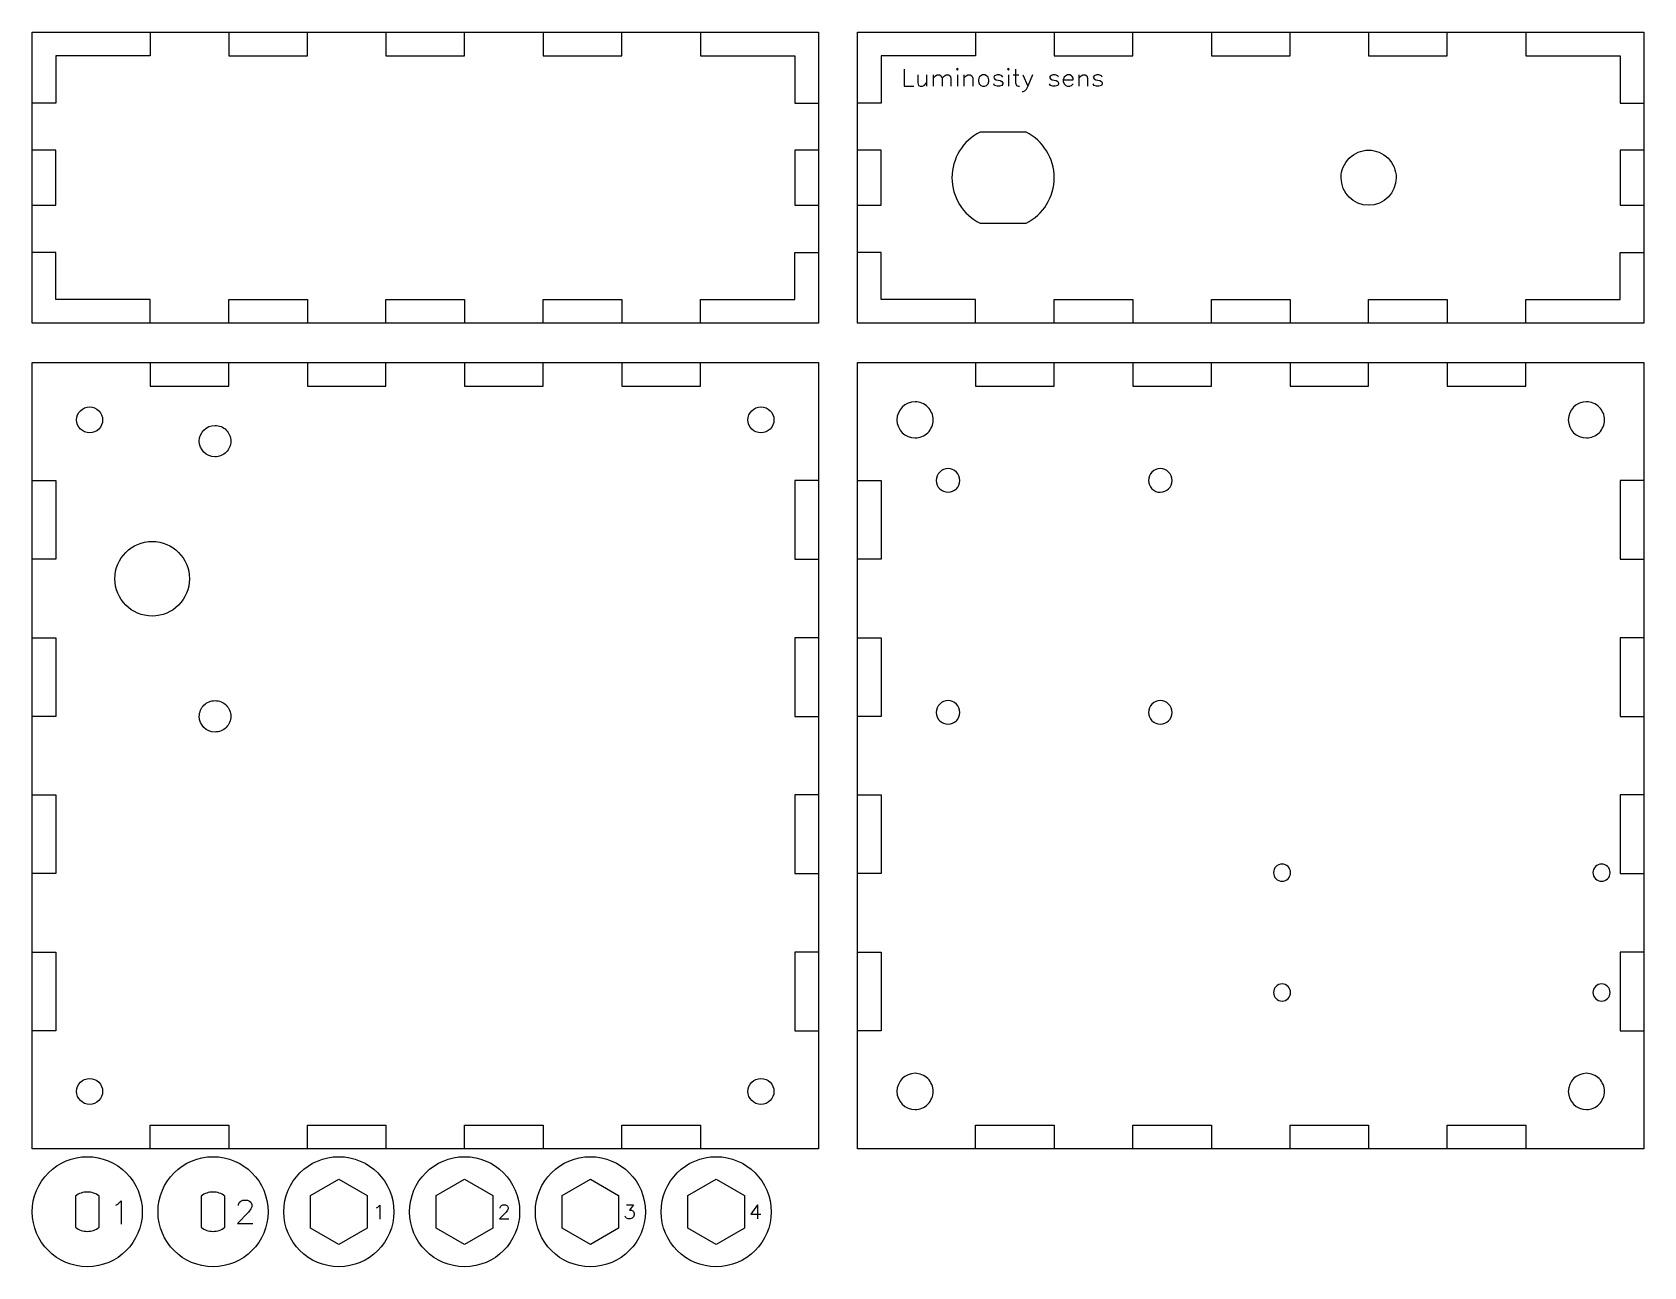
# Model space of a CAD drawing. Extents: x 0 to 15.7, y 0 to 7.3.
# Drawn here: x 0 to 8.07, y 0 to 6.18 of the extents above; entities that cross this region are included whole.
import ezdxf

# ---------------------------------------------------------------- set-up
doc = ezdxf.new("R2010")
doc.units = 0
for name, color, linetype in [('Cut', 7, 'CONTINUOUS'), ('Etch', 7, 'CONTINUOUS'), ('Frame', 7, 'CONTINUOUS'), ('Inner_Frame', 7, 'CONTINUOUS')]:
    doc.layers.add(name, color=color, linetype=linetype)

msp = doc.modelspace()

# ---------------------------------------------------------------- linework, layer by layer
at = {"layer": 'Cut', "color": 3}
for p, q in [((4.977081, 5.681109), (4.746764, 5.681109)), ((4.746764, 5.681109), (4.746764, 5.681109)), ((6.830708, 5.452755), (6.830708, 5.452755)), ((4.747328, 5.224403), (4.977645, 5.224403)), ((0.352361, 4.240157), (0.352361, 4.240157)), ((3.714565, 4.240157), (3.714565, 4.240157)), ((4.511801, 4.240157), (4.511801, 4.240157)), ((7.874005, 4.240157), (7.874005, 4.240157)), ((0.915568, 4.055118), (0.915568, 4.055118)), ((4.645665, 3.937008), (4.645665, 3.937008)), ((5.708657, 3.937008), (5.708657, 3.937008)), ((0.600608, 3.258088), (0.600608, 3.258088)), ((4.645665, 2.77559), (4.645665, 2.77559)), ((5.708657, 2.77559), (5.708657, 2.77559)), ((0.915568, 2.677165), (0.915568, 2.677165)), ((6.302393, 1.973228), (6.302393, 1.973228)), ((7.902393, 1.973228), (7.902393, 1.973228)), ((6.302393, 1.373228), (6.302393, 1.373228)), ((7.902393, 1.373228), (7.902393, 1.373228)), ((0.352361, 0.877953), (0.352361, 0.877953)), ((3.714565, 0.877953), (3.714565, 0.877953)), ((4.511801, 0.877952), (4.511801, 0.877952)), ((7.874005, 0.877952), (7.874005, 0.877952)), ((1.393851, 0.357333), (1.535433, 0.439075)), ((1.535433, 0.439075), (1.677015, 0.357333)), ((2.023772, 0.357333), (2.165354, 0.439075)), ((2.165354, 0.439075), (2.306937, 0.357333)), ((2.653693, 0.357333), (2.795276, 0.439075)), ((2.795276, 0.439075), (2.936858, 0.357333)), ((3.283615, 0.357333), (3.425197, 0.439075)), ((3.425197, 0.439075), (3.566779, 0.357333)), ((0.216541, 0.354204), (0.216541, 0.196977)), ((0.846462, 0.354204), (0.846462, 0.196977)), ((1.393851, 0.193848), (1.393851, 0.357333)), ((1.677015, 0.357333), (1.677015, 0.193848)), ((2.023772, 0.193848), (2.023772, 0.357333)), ((2.306937, 0.357333), (2.306937, 0.193848)), ((2.653693, 0.193848), (2.653693, 0.357333)), ((2.936858, 0.357333), (2.936858, 0.193848)), ((3.283615, 0.193848), (3.283615, 0.357333)), ((3.566779, 0.357333), (3.566779, 0.193848)), ((0.216541, 0.196977), (0.216541, 0.196977)), ((0.846462, 0.196977), (0.846462, 0.196977)), ((1.535433, 0.112105), (1.393851, 0.193848)), ((1.677015, 0.193848), (1.535433, 0.112105)), ((2.165354, 0.112105), (2.023772, 0.193848)), ((2.306937, 0.193848), (2.165354, 0.112105)), ((2.795276, 0.112105), (2.653693, 0.193848)), ((2.936858, 0.193848), (2.795276, 0.112105)), ((3.425197, 0.112105), (3.283615, 0.193848)), ((3.566779, 0.193848), (3.425197, 0.112105))]:
    msp.add_line(p, q, dxfattribs=at)
for points in [[(4.746764, 5.681109), (4.66062, 5.63757), (4.606302, 5.549266), (4.606291, 5.452745)], [(5.118118, 5.452745), (5.118, 5.549391), (5.063444, 5.637727), (4.977081, 5.681109)], [(6.595477, 5.550191), (6.621319, 5.576033), (6.656367, 5.590551), (6.692913, 5.590551)], [(6.692913, 5.590551), (6.729459, 5.590551), (6.764508, 5.576033), (6.790349, 5.550191)], [(6.555118, 5.452755), (6.555118, 5.489301), (6.569635, 5.52435), (6.595477, 5.550191)], [(6.790349, 5.550191), (6.816191, 5.52435), (6.830709, 5.489301), (6.830708, 5.452755)], [(4.606291, 5.452745), (4.606417, 5.356106), (4.660972, 5.267781), (4.747328, 5.224403)], [(4.977645, 5.224403), (5.063782, 5.267938), (5.118099, 5.356231), (5.118118, 5.452745)], [(6.692913, 5.314961), (6.616811, 5.314961), (6.555118, 5.376653), (6.555118, 5.452755)], [(6.830708, 5.452755), (6.830708, 5.376653), (6.769015, 5.314961), (6.692913, 5.314961)], [(0.222442, 4.240157), (0.222442, 4.276033), (0.251525, 4.305117), (0.287402, 4.305117)], [(0.287402, 4.305117), (0.30463, 4.305117), (0.321153, 4.298273), (0.333335, 4.286091)], [(0.333335, 4.286091), (0.345517, 4.273908), (0.352361, 4.257386), (0.352361, 4.240157)], [(3.584647, 4.240157), (3.584647, 4.257386), (3.591491, 4.273908), (3.603673, 4.286091)], [(3.603673, 4.286091), (3.615855, 4.298273), (3.632378, 4.305117), (3.649606, 4.305117)], [(3.649606, 4.305117), (3.685482, 4.305117), (3.714565, 4.276033), (3.714565, 4.240157)], [(4.421255, 4.330703), (4.371248, 4.330703), (4.330709, 4.290164), (4.330709, 4.240157)], [(4.48528, 4.304183), (4.4683, 4.321163), (4.445269, 4.330703), (4.421255, 4.330703)], [(4.511801, 4.240157), (4.511801, 4.264171), (4.502261, 4.287202), (4.48528, 4.304183)], [(7.783459, 4.330703), (7.733452, 4.330703), (7.692913, 4.290164), (7.692913, 4.240157)], [(7.847485, 4.304183), (7.830504, 4.321163), (7.807473, 4.330703), (7.783459, 4.330703)], [(7.874005, 4.240157), (7.874005, 4.264171), (7.864466, 4.287202), (7.847485, 4.304183)], [(0.287402, 4.175198), (0.251525, 4.175198), (0.222442, 4.204281), (0.222442, 4.240157)], [(0.352361, 4.240157), (0.352361, 4.222929), (0.345517, 4.206406), (0.333335, 4.194224)], [(0.836828, 4.133858), (0.836828, 4.177345), (0.872081, 4.212598), (0.915568, 4.212598)], [(0.915568, 4.212598), (0.936451, 4.212598), (0.956479, 4.204302), (0.971246, 4.189536)], [(3.603673, 4.194224), (3.591491, 4.206406), (3.584647, 4.222929), (3.584647, 4.240157)], [(3.714565, 4.240157), (3.714565, 4.204281), (3.685482, 4.175198), (3.649606, 4.175198)], [(4.330709, 4.240157), (4.330709, 4.19015), (4.371248, 4.149611), (4.421255, 4.149611)], [(4.48528, 4.176131), (4.502261, 4.193112), (4.511801, 4.216143), (4.511801, 4.240157)], [(7.692913, 4.240157), (7.692913, 4.19015), (7.733452, 4.149611), (7.783459, 4.149611)], [(7.847485, 4.176131), (7.864466, 4.193112), (7.874005, 4.216143), (7.874005, 4.240157)], [(0.333335, 4.194224), (0.321153, 4.182042), (0.30463, 4.175198), (0.287402, 4.175198)], [(0.915568, 4.055118), (0.872081, 4.055118), (0.836828, 4.090371), (0.836828, 4.133858)], [(0.971246, 4.189536), (0.986013, 4.174769), (0.994308, 4.154741), (0.994308, 4.133858)], [(0.994308, 4.133858), (0.994308, 4.112975), (0.986013, 4.092947), (0.971246, 4.07818)], [(3.649606, 4.175198), (3.632378, 4.175198), (3.615855, 4.182042), (3.603673, 4.194224)], [(4.421255, 4.149611), (4.445269, 4.149611), (4.4683, 4.159151), (4.48528, 4.176131)], [(7.783459, 4.149611), (7.807473, 4.149611), (7.830504, 4.159151), (7.847485, 4.176131)], [(0.971246, 4.07818), (0.956479, 4.063414), (0.936451, 4.055118), (0.915568, 4.055118)], [(4.58661, 3.996063), (4.553994, 3.996063), (4.527554, 3.969623), (4.527554, 3.937008)], [(4.645665, 3.937008), (4.645665, 3.969623), (4.619225, 3.996063), (4.58661, 3.996063)], [(5.607843, 3.978766), (5.596768, 3.967691), (5.590546, 3.95267), (5.590546, 3.937008)], [(5.649602, 3.996063), (5.633939, 3.996063), (5.618918, 3.989841), (5.607843, 3.978766)], [(5.708657, 3.937008), (5.708657, 3.969623), (5.682217, 3.996063), (5.649602, 3.996063)], [(4.527554, 3.937008), (4.527554, 3.904392), (4.553994, 3.877952), (4.58661, 3.877952)], [(4.58661, 3.877952), (4.619225, 3.877952), (4.645665, 3.904392), (4.645665, 3.937008)], [(5.590546, 3.937008), (5.590546, 3.921345), (5.596768, 3.906324), (5.607843, 3.895249)], [(5.607843, 3.895249), (5.618918, 3.884174), (5.633939, 3.877952), (5.649602, 3.877952)], [(5.649602, 3.877952), (5.682217, 3.877952), (5.708657, 3.904392), (5.708657, 3.937008)], [(0.413814, 3.444882), (0.413814, 3.548045), (0.497444, 3.631676), (0.600608, 3.631676)], [(0.600608, 3.631676), (0.703771, 3.631676), (0.787402, 3.548045), (0.787402, 3.444882)], [(0.600608, 3.258088), (0.497444, 3.258088), (0.413814, 3.341718), (0.413814, 3.444882)], [(0.787402, 3.444882), (0.787402, 3.341718), (0.703771, 3.258088), (0.600608, 3.258088)], [(0.859891, 2.811583), (0.874657, 2.82635), (0.894685, 2.834645), (0.915568, 2.834645)], [(0.915568, 2.834645), (0.936451, 2.834645), (0.956479, 2.82635), (0.971246, 2.811583)], [(4.58661, 2.834645), (4.553994, 2.834645), (4.527554, 2.808205), (4.527554, 2.77559)], [(4.645665, 2.77559), (4.645665, 2.808205), (4.619225, 2.834645), (4.58661, 2.834645)], [(5.649602, 2.834645), (5.633939, 2.834645), (5.618918, 2.828423), (5.607843, 2.817348)], [(5.708657, 2.77559), (5.708657, 2.808205), (5.682217, 2.834645), (5.649602, 2.834645)], [(0.836828, 2.755905), (0.836828, 2.776788), (0.845124, 2.796816), (0.859891, 2.811583)], [(0.915568, 2.677165), (0.872081, 2.677165), (0.836828, 2.712418), (0.836828, 2.755905)], [(0.971246, 2.811583), (0.986013, 2.796816), (0.994308, 2.776788), (0.994308, 2.755905)], [(0.994308, 2.755905), (0.994308, 2.735022), (0.986013, 2.714994), (0.971246, 2.700227)], [(4.527554, 2.77559), (4.527554, 2.742975), (4.553994, 2.716535), (4.58661, 2.716535)], [(4.58661, 2.716535), (4.619225, 2.716535), (4.645665, 2.742975), (4.645665, 2.77559)], [(5.607843, 2.817348), (5.596768, 2.806274), (5.590546, 2.791253), (5.590546, 2.77559)], [(5.590546, 2.77559), (5.590546, 2.759928), (5.596768, 2.744907), (5.607843, 2.733832)], [(5.649602, 2.716535), (5.682217, 2.716535), (5.708657, 2.742975), (5.708657, 2.77559)], [(0.971246, 2.700227), (0.956479, 2.685461), (0.936451, 2.677165), (0.915568, 2.677165)], [(5.607843, 2.733832), (5.618918, 2.722757), (5.633939, 2.716535), (5.649602, 2.716535)], [(6.229074, 2.003598), (6.22102, 1.995543), (6.216495, 1.984619), (6.216495, 1.973228)], [(6.216495, 1.973228), (6.216495, 1.961837), (6.22102, 1.950913), (6.229074, 1.942858)], [(6.259444, 2.016177), (6.248053, 2.016177), (6.237129, 2.011652), (6.229074, 2.003598)], [(6.229074, 1.942858), (6.237129, 1.934804), (6.248053, 1.930279), (6.259444, 1.930279)], [(6.289814, 2.003598), (6.281759, 2.011652), (6.270835, 2.016177), (6.259444, 2.016177)], [(6.259444, 1.930279), (6.270835, 1.930279), (6.281759, 1.934804), (6.289814, 1.942858)], [(6.302393, 1.973228), (6.302393, 1.984619), (6.297868, 1.995543), (6.289814, 2.003598)], [(6.289814, 1.942858), (6.297868, 1.950913), (6.302393, 1.961837), (6.302393, 1.973228)], [(7.829074, 2.003598), (7.82102, 1.995543), (7.816495, 1.984619), (7.816495, 1.973228)], [(7.816495, 1.973228), (7.816495, 1.961837), (7.82102, 1.950913), (7.829074, 1.942858)], [(7.859444, 2.016177), (7.848053, 2.016177), (7.837129, 2.011652), (7.829074, 2.003598)], [(7.829074, 1.942858), (7.837129, 1.934804), (7.848053, 1.930279), (7.859444, 1.930279)], [(7.889814, 2.003598), (7.881759, 2.011652), (7.870835, 2.016177), (7.859444, 2.016177)], [(7.859444, 1.930279), (7.870835, 1.930279), (7.881759, 1.934804), (7.889814, 1.942858)], [(7.902393, 1.973228), (7.902393, 1.984619), (7.897868, 1.995543), (7.889814, 2.003598)], [(7.889814, 1.942858), (7.897868, 1.950913), (7.902393, 1.961837), (7.902393, 1.973228)], [(6.229074, 1.403598), (6.22102, 1.395543), (6.216495, 1.384619), (6.216495, 1.373228)], [(6.216495, 1.373228), (6.216495, 1.361837), (6.22102, 1.350913), (6.229074, 1.342858)], [(6.259444, 1.416177), (6.248053, 1.416177), (6.237129, 1.411652), (6.229074, 1.403598)], [(6.289814, 1.403598), (6.281759, 1.411652), (6.270835, 1.416177), (6.259444, 1.416177)], [(6.302393, 1.373228), (6.302393, 1.384619), (6.297868, 1.395543), (6.289814, 1.403598)], [(6.289814, 1.342858), (6.297868, 1.350913), (6.302393, 1.361837), (6.302393, 1.373228)], [(7.829074, 1.403598), (7.82102, 1.395543), (7.816495, 1.384619), (7.816495, 1.373228)], [(7.816495, 1.373228), (7.816495, 1.361837), (7.82102, 1.350913), (7.829074, 1.342858)], [(7.859444, 1.416177), (7.848053, 1.416177), (7.837129, 1.411652), (7.829074, 1.403598)], [(7.889814, 1.403598), (7.881759, 1.411652), (7.870835, 1.416177), (7.859444, 1.416177)], [(7.902393, 1.373228), (7.902393, 1.384619), (7.897868, 1.395543), (7.889814, 1.403598)], [(7.889814, 1.342858), (7.897868, 1.350913), (7.902393, 1.361837), (7.902393, 1.373228)], [(6.229074, 1.342858), (6.237129, 1.334804), (6.248053, 1.330279), (6.259444, 1.330279)], [(6.259444, 1.330279), (6.270835, 1.330279), (6.281759, 1.334804), (6.289814, 1.342858)], [(7.829074, 1.342858), (7.837129, 1.334804), (7.848053, 1.330279), (7.859444, 1.330279)], [(7.859444, 1.330279), (7.870835, 1.330279), (7.881759, 1.334804), (7.889814, 1.342858)], [(0.222442, 0.877953), (0.222442, 0.895181), (0.229286, 0.911704), (0.241468, 0.923886)], [(0.241468, 0.923886), (0.253651, 0.936068), (0.270173, 0.942912), (0.287402, 0.942912)], [(0.287402, 0.942912), (0.30463, 0.942912), (0.321153, 0.936068), (0.333335, 0.923886)], [(0.333335, 0.923886), (0.345517, 0.911704), (0.352361, 0.895181), (0.352361, 0.877953)], [(3.584647, 0.877953), (3.584647, 0.895181), (3.591491, 0.911704), (3.603673, 0.923886)], [(3.603673, 0.923886), (3.615855, 0.936068), (3.632378, 0.942912), (3.649606, 0.942912)], [(3.649606, 0.942912), (3.685482, 0.942912), (3.714565, 0.913829), (3.714565, 0.877953)], [(4.421255, 0.968498), (4.371247, 0.968498), (4.330709, 0.927959), (4.330709, 0.877952)], [(4.48528, 0.941978), (4.4683, 0.958959), (4.445269, 0.968498), (4.421255, 0.968498)], [(4.511801, 0.877952), (4.511801, 0.901967), (4.502261, 0.924997), (4.48528, 0.941978)], [(7.783459, 0.968498), (7.733452, 0.968498), (7.692913, 0.927959), (7.692913, 0.877952)], [(7.847485, 0.941978), (7.830504, 0.958959), (7.807473, 0.968498), (7.783459, 0.968498)], [(7.874005, 0.877952), (7.874005, 0.901967), (7.864466, 0.924997), (7.847485, 0.941978)], [(0.241468, 0.832019), (0.229286, 0.844202), (0.222442, 0.860724), (0.222442, 0.877953)], [(0.287402, 0.812993), (0.270173, 0.812993), (0.253651, 0.819837), (0.241468, 0.832019)], [(0.333335, 0.832019), (0.321153, 0.819837), (0.30463, 0.812993), (0.287402, 0.812993)], [(0.352361, 0.877953), (0.352361, 0.860724), (0.345517, 0.844202), (0.333335, 0.832019)], [(3.603673, 0.832019), (3.591491, 0.844202), (3.584647, 0.860724), (3.584647, 0.877953)], [(3.649606, 0.812993), (3.632378, 0.812993), (3.615855, 0.819837), (3.603673, 0.832019)], [(3.714565, 0.877953), (3.714565, 0.842077), (3.685482, 0.812993), (3.649606, 0.812993)], [(4.330709, 0.877952), (4.330709, 0.827945), (4.371247, 0.787406), (4.421255, 0.787406)], [(4.421255, 0.787406), (4.445269, 0.787406), (4.4683, 0.796946), (4.48528, 0.813926)], [(4.48528, 0.813926), (4.502261, 0.830907), (4.511801, 0.853938), (4.511801, 0.877952)], [(7.692913, 0.877952), (7.692913, 0.827945), (7.733452, 0.787406), (7.783459, 0.787406)], [(7.783459, 0.787406), (7.807473, 0.787406), (7.830504, 0.796946), (7.847485, 0.813926)], [(7.847485, 0.813926), (7.864466, 0.830907), (7.874005, 0.853938), (7.874005, 0.877952)], [(0.27559, 0.374017), (0.254281, 0.373979), (0.23356, 0.367026), (0.216541, 0.354204)], [(0.33464, 0.354182), (0.317623, 0.367012), (0.296902, 0.373973), (0.27559, 0.374017)], [(0.33464, 0.196977), (0.33464, 0.196977), (0.33464, 0.354182), (0.33464, 0.354182)], [(0.905512, 0.374017), (0.884203, 0.373979), (0.863482, 0.367026), (0.846462, 0.354204)], [(0.964561, 0.354182), (0.947544, 0.367012), (0.926823, 0.373973), (0.905512, 0.374017)], [(0.964561, 0.196977), (0.964561, 0.196977), (0.964561, 0.354182), (0.964561, 0.354182)], [(0.216541, 0.196977), (0.23356, 0.184155), (0.254281, 0.177202), (0.27559, 0.177164)], [(0.27559, 0.177164), (0.296899, 0.177202), (0.31762, 0.184155), (0.33464, 0.196977)], [(0.846462, 0.196977), (0.863482, 0.184155), (0.884203, 0.177202), (0.905512, 0.177164)], [(0.905512, 0.177164), (0.926821, 0.177202), (0.947542, 0.184155), (0.964561, 0.196977)]]:
    msp.add_open_spline(points, degree=3, dxfattribs=at)
at = {"layer": 'Etch', "color": 1}
for p, q in [((4.366079, 5.9959), (4.366079, 5.91085)), ((4.633379, 5.99995), (4.629329, 5.9959)), ((4.629329, 5.9959), (4.633379, 5.99185)), ((4.637429, 5.9959), (4.633379, 5.99995)), ((4.633379, 5.99185), (4.637429, 5.9959)), ((4.888529, 5.99995), (4.884479, 5.9959)), ((4.884479, 5.9959), (4.888529, 5.99185)), ((4.892579, 5.9959), (4.888529, 5.99995)), ((4.888529, 5.99185), (4.892579, 5.9959)), ((4.924979, 5.9959), (4.924979, 5.92705)), ((4.366079, 5.91085), (4.414679, 5.91085)), ((4.434929, 5.96755), (4.434929, 5.92705)), ((4.434929, 5.92705), (4.438979, 5.9149)), ((4.438979, 5.9149), (4.447079, 5.91085)), ((4.447079, 5.91085), (4.459229, 5.91085)), ((4.459229, 5.91085), (4.467329, 5.9149)), ((4.467329, 5.9149), (4.479479, 5.92705)), ((4.479479, 5.96755), (4.479479, 5.91085)), ((4.511879, 5.96755), (4.511879, 5.91085)), ((4.511879, 5.95135), (4.524029, 5.9635)), ((4.524029, 5.9635), (4.532129, 5.96755)), ((4.532129, 5.96755), (4.544279, 5.96755)), ((4.544279, 5.96755), (4.552379, 5.9635)), ((4.552379, 5.9635), (4.556429, 5.95135)), ((4.556429, 5.95135), (4.568579, 5.9635)), ((4.556429, 5.95135), (4.556429, 5.91085)), ((4.568579, 5.9635), (4.576679, 5.96755)), ((4.576679, 5.96755), (4.588829, 5.96755)), ((4.588829, 5.96755), (4.596929, 5.9635)), ((4.596929, 5.9635), (4.600979, 5.95135)), ((4.600979, 5.95135), (4.600979, 5.91085)), ((4.633379, 5.96755), (4.633379, 5.91085)), ((4.665779, 5.96755), (4.665779, 5.91085)), ((4.665779, 5.95135), (4.677929, 5.9635)), ((4.677929, 5.9635), (4.686029, 5.96755)), ((4.686029, 5.96755), (4.698179, 5.96755)), ((4.698179, 5.96755), (4.706279, 5.9635)), ((4.706279, 5.9635), (4.710329, 5.95135)), ((4.710329, 5.95135), (4.710329, 5.91085)), ((4.742729, 5.9554), (4.738679, 5.94325)), ((4.738679, 5.94325), (4.738679, 5.93515)), ((4.738679, 5.93515), (4.742729, 5.923)), ((4.750829, 5.9635), (4.742729, 5.9554)), ((4.742729, 5.923), (4.750829, 5.9149)), ((4.758929, 5.96755), (4.750829, 5.9635)), ((4.750829, 5.9149), (4.758929, 5.91085)), ((4.771079, 5.96755), (4.758929, 5.96755)), ((4.758929, 5.91085), (4.771079, 5.91085)), ((4.779179, 5.9635), (4.771079, 5.96755)), ((4.771079, 5.91085), (4.779179, 5.9149)), ((4.787279, 5.9554), (4.779179, 5.9635)), ((4.779179, 5.9149), (4.787279, 5.923)), ((4.791329, 5.94325), (4.787279, 5.9554)), ((4.787279, 5.923), (4.791329, 5.93515)), ((4.791329, 5.93515), (4.791329, 5.94325)), ((4.819679, 5.9635), (4.815629, 5.9554)), ((4.815629, 5.9554), (4.819679, 5.9473)), ((4.819679, 5.9149), (4.815629, 5.923)), ((4.831829, 5.96755), (4.819679, 5.9635)), ((4.819679, 5.9473), (4.827779, 5.94325)), ((4.831829, 5.91085), (4.819679, 5.9149)), ((4.827779, 5.94325), (4.848029, 5.9392)), ((4.843979, 5.96755), (4.831829, 5.96755)), ((4.843979, 5.91085), (4.831829, 5.91085)), ((4.856129, 5.9635), (4.843979, 5.96755)), ((4.856129, 5.9149), (4.843979, 5.91085)), ((4.848029, 5.9392), (4.856129, 5.93515)), ((4.860179, 5.9554), (4.856129, 5.9635)), ((4.856129, 5.93515), (4.860179, 5.92705)), ((4.860179, 5.923), (4.856129, 5.9149)), ((4.860179, 5.92705), (4.860179, 5.923)), ((4.888529, 5.96755), (4.888529, 5.91085)), ((4.912829, 5.96755), (4.941179, 5.96755)), ((4.924979, 5.92705), (4.929029, 5.9149)), ((4.929029, 5.9149), (4.937129, 5.91085)), ((4.937129, 5.91085), (4.945229, 5.91085)), ((4.961429, 5.96755), (4.985729, 5.91085)), ((4.977629, 5.89465), (4.969529, 5.88655)), ((4.985729, 5.91085), (4.977629, 5.89465)), ((5.010029, 5.96755), (4.985729, 5.91085)), ((5.099129, 5.9635), (5.095079, 5.9554)), ((5.095079, 5.9554), (5.099129, 5.9473)), ((5.099129, 5.9149), (5.095079, 5.923)), ((5.111279, 5.96755), (5.099129, 5.9635)), ((5.099129, 5.9473), (5.107229, 5.94325)), ((5.111279, 5.91085), (5.099129, 5.9149)), ((5.107229, 5.94325), (5.127479, 5.9392)), ((5.123429, 5.96755), (5.111279, 5.96755)), ((5.123429, 5.91085), (5.111279, 5.91085)), ((5.135579, 5.9635), (5.123429, 5.96755)), ((5.135579, 5.9149), (5.123429, 5.91085)), ((5.127479, 5.9392), (5.135579, 5.93515)), ((5.139629, 5.9554), (5.135579, 5.9635)), ((5.135579, 5.93515), (5.139629, 5.92705)), ((5.139629, 5.923), (5.135579, 5.9149)), ((5.139629, 5.92705), (5.139629, 5.923)), ((5.167979, 5.9554), (5.163929, 5.94325)), ((5.163929, 5.94325), (5.212529, 5.94325)), ((5.163929, 5.94325), (5.163929, 5.93515)), ((5.163929, 5.93515), (5.167979, 5.923)), ((5.176079, 5.9635), (5.167979, 5.9554)), ((5.167979, 5.923), (5.176079, 5.9149)), ((5.184179, 5.96755), (5.176079, 5.9635)), ((5.176079, 5.9149), (5.184179, 5.91085)), ((5.196329, 5.96755), (5.184179, 5.96755)), ((5.184179, 5.91085), (5.196329, 5.91085)), ((5.204429, 5.9635), (5.196329, 5.96755)), ((5.196329, 5.91085), (5.204429, 5.9149)), ((5.208479, 5.95945), (5.204429, 5.9635)), ((5.204429, 5.9149), (5.212529, 5.923)), ((5.212529, 5.95135), (5.208479, 5.95945)), ((5.212529, 5.94325), (5.212529, 5.95135)), ((5.240879, 5.96755), (5.240879, 5.91085)), ((5.240879, 5.95135), (5.253029, 5.9635)), ((5.253029, 5.9635), (5.261129, 5.96755)), ((5.261129, 5.96755), (5.273279, 5.96755)), ((5.273279, 5.96755), (5.281379, 5.9635)), ((5.281379, 5.9635), (5.285429, 5.95135)), ((5.285429, 5.95135), (5.285429, 5.91085)), ((5.317829, 5.9635), (5.313779, 5.9554)), ((5.313779, 5.9554), (5.317829, 5.9473)), ((5.317829, 5.9149), (5.313779, 5.923)), ((5.329979, 5.96755), (5.317829, 5.9635)), ((5.317829, 5.9473), (5.325929, 5.94325)), ((5.329979, 5.91085), (5.317829, 5.9149)), ((5.325929, 5.94325), (5.346179, 5.9392)), ((5.342129, 5.96755), (5.329979, 5.96755)), ((5.342129, 5.91085), (5.329979, 5.91085)), ((5.354279, 5.9635), (5.342129, 5.96755)), ((5.354279, 5.9149), (5.342129, 5.91085)), ((5.346179, 5.9392), (5.354279, 5.93515)), ((5.358329, 5.9554), (5.354279, 5.9635)), ((5.354279, 5.93515), (5.358329, 5.92705)), ((5.358329, 5.923), (5.354279, 5.9149)), ((5.358329, 5.92705), (5.358329, 5.923)), ((4.961429, 5.8825), (4.957379, 5.8825)), ((4.969529, 5.88655), (4.961429, 5.8825)), ((0.429525, 0.313904), (0.446192, 0.330571)), ((0.446192, 0.330571), (0.446192, 0.213904)), ((1.038567, 0.322813), (1.044123, 0.328368)), ((1.044123, 0.328368), (1.055234, 0.333924)), ((1.055234, 0.333924), (1.077456, 0.333924)), ((1.077456, 0.333924), (1.088567, 0.328368)), ((1.088567, 0.328368), (1.094123, 0.322813)), ((0.418414, 0.308349), (0.429525, 0.313904)), ((1.083012, 0.272813), (1.027456, 0.217257)), ((1.033012, 0.311701), (1.038567, 0.322813)), ((1.033012, 0.306146), (1.033012, 0.311701)), ((1.094123, 0.289479), (1.083012, 0.272813)), ((1.094123, 0.322813), (1.099679, 0.311701)), ((1.099679, 0.30059), (1.094123, 0.289479)), ((1.099679, 0.311701), (1.099679, 0.30059)), ((1.723489, 0.295245), (1.730156, 0.298578)), ((1.730156, 0.298578), (1.740156, 0.308578)), ((1.740156, 0.308578), (1.740156, 0.238578)), ((2.374217, 0.273924), (2.340883, 0.24059)), ((2.344217, 0.297257), (2.34755, 0.303924)), ((2.344217, 0.293924), (2.344217, 0.297257)), ((2.34755, 0.303924), (2.350883, 0.307257)), ((2.350883, 0.307257), (2.35755, 0.31059)), ((2.35755, 0.31059), (2.370883, 0.31059)), ((2.370883, 0.31059), (2.37755, 0.307257)), ((2.380883, 0.283924), (2.374217, 0.273924)), ((2.37755, 0.307257), (2.380883, 0.303924)), ((2.380883, 0.303924), (2.384217, 0.297257)), ((2.384217, 0.29059), (2.380883, 0.283924)), ((2.384217, 0.297257), (2.384217, 0.29059)), ((2.972038, 0.247257), (2.968705, 0.253924)), ((2.975371, 0.243924), (2.972038, 0.247257)), ((2.975371, 0.31059), (3.012038, 0.31059)), ((2.985371, 0.24059), (2.975371, 0.243924)), ((3.012038, 0.31059), (2.992038, 0.283924)), ((2.992038, 0.283924), (3.002038, 0.283924)), ((3.005371, 0.243924), (2.995371, 0.24059)), ((3.002038, 0.283924), (3.008705, 0.28059)), ((3.012038, 0.25059), (3.005371, 0.243924)), ((3.008705, 0.28059), (3.012038, 0.277257)), ((3.012038, 0.277257), (3.015371, 0.267257)), ((3.015371, 0.26059), (3.012038, 0.25059)), ((3.015371, 0.267257), (3.015371, 0.26059)), ((3.632, 0.310106), (3.598667, 0.263439)), ((3.598667, 0.263439), (3.648667, 0.263439)), ((3.632, 0.310106), (3.632, 0.240106)), ((1.027456, 0.217257), (1.105234, 0.217257)), ((2.340883, 0.24059), (2.38755, 0.24059)), ((2.995371, 0.24059), (2.985371, 0.24059))]:
    msp.add_line(p, q, dxfattribs=at)
at = {"layer": 'Frame', "color": 7}
for p, q in [((0, 6.181102), (3.937008, 6.181102)), ((0, 4.724409), (0, 6.181102)), ((3.937008, 6.181102), (3.937008, 4.724409)), ((4.133858, 6.181102), (8.070866, 6.181102)), ((4.133858, 4.724409), (4.133858, 6.181102)), ((8.070866, 6.181102), (8.070866, 4.724409)), ((3.937008, 4.724409), (0, 4.724409)), ((8.070866, 4.724409), (4.133858, 4.724409)), ((0, 4.527559), (3.937008, 4.527559)), ((0, 0.590551), (0, 4.527559)), ((3.937008, 4.527559), (3.937008, 0.590551)), ((4.133853, 4.527559), (8.070861, 4.527559)), ((4.133853, 0.590551), (4.133853, 4.527559)), ((8.070861, 4.527559), (8.070861, 0.590551)), ((3.937008, 0.590551), (0, 0.590551)), ((8.070861, 0.590551), (4.133853, 0.590551)), ((0.55118, 0.275591), (0.55118, 0.275591)), ((1.181101, 0.27559), (1.181101, 0.27559)), ((1.811022, 0.27559), (1.811022, 0.27559)), ((2.440944, 0.27559), (2.440944, 0.27559)), ((3.070865, 0.27559), (3.070865, 0.27559)), ((3.700786, 0.27559), (3.700786, 0.27559))]:
    msp.add_line(p, q, dxfattribs=at)
for points in [[(0.08072, 0.470462), (0.132403, 0.522145), (0.2025, 0.55118), (0.275591, 0.55118)], [(0.275591, 0.55118), (0.348681, 0.55118), (0.418779, 0.522145), (0.470462, 0.470462)], [(0.629923, 0.27559), (0.629923, 0.427794), (0.753308, 0.551179), (0.905512, 0.551179)], [(0.905512, 0.551179), (1.057715, 0.551179), (1.181101, 0.427794), (1.181101, 0.27559)], [(1.259844, 0.27559), (1.259844, 0.427794), (1.38323, 0.551179), (1.535433, 0.551179)], [(1.535433, 0.551179), (1.687637, 0.551179), (1.811022, 0.427794), (1.811022, 0.27559)], [(1.889765, 0.27559), (1.889765, 0.427794), (2.013151, 0.551179), (2.165354, 0.551179)], [(2.165354, 0.551179), (2.317558, 0.551179), (2.440943, 0.427794), (2.440944, 0.27559)], [(2.519687, 0.27559), (2.519687, 0.427794), (2.643072, 0.551179), (2.795276, 0.551179)], [(2.795276, 0.551179), (2.947479, 0.551179), (3.070865, 0.427794), (3.070865, 0.27559)], [(3.149608, 0.27559), (3.149608, 0.427794), (3.272993, 0.551179), (3.425197, 0.551179)], [(3.425197, 0.551179), (3.577401, 0.551179), (3.700786, 0.427794), (3.700786, 0.27559)], [(0.000001, 0.275591), (0.000001, 0.348681), (0.029037, 0.418779), (0.08072, 0.470462)], [(0.470462, 0.470462), (0.522145, 0.418779), (0.55118, 0.348681), (0.55118, 0.275591)], [(0.275591, 0.000001), (0.123387, 0.000001), (0.000001, 0.123387), (0.000001, 0.275591)], [(0.55118, 0.275591), (0.55118, 0.123387), (0.427794, 0.000001), (0.275591, 0.000001)], [(0.905512, 0.000001), (0.753308, 0.000001), (0.629923, 0.123386), (0.629923, 0.27559)], [(1.181101, 0.27559), (1.181101, 0.123386), (1.057715, 0.000001), (0.905512, 0.000001)], [(1.535433, 0.000001), (1.38323, 0.000001), (1.259844, 0.123387), (1.259844, 0.27559)], [(1.811022, 0.27559), (1.811022, 0.123387), (1.687637, 0.000001), (1.535433, 0.000001)], [(2.165354, 0.000001), (2.013151, 0.000001), (1.889765, 0.123386), (1.889765, 0.27559)], [(2.440944, 0.27559), (2.440943, 0.123387), (2.317558, 0.000001), (2.165354, 0.000001)], [(2.795276, 0.000001), (2.643072, 0.000001), (2.519687, 0.123387), (2.519687, 0.27559)], [(3.070865, 0.27559), (3.070865, 0.123386), (2.947479, 0.000001), (2.795276, 0.000001)], [(3.425197, 0.000001), (3.272993, 0.000001), (3.149608, 0.123387), (3.149608, 0.27559)], [(3.700786, 0.27559), (3.700786, 0.123386), (3.577401, 0.000001), (3.425197, 0.000001)]]:
    msp.add_open_spline(points, degree=3, dxfattribs=at)
at = {"layer": 'Inner_Frame', "color": 7}
for p, q in [((0.590551, 6.181102), (0.590551, 6.062992)), ((0.984252, 6.181102), (0.984252, 6.062992)), ((1.377953, 6.062992), (1.377953, 6.181102)), ((1.771654, 6.181102), (1.771654, 6.062992)), ((2.165354, 6.062992), (2.165354, 6.181102)), ((2.559055, 6.181102), (2.559055, 6.062992)), ((2.952756, 6.062992), (2.952756, 6.181102)), ((3.346457, 6.181102), (3.346457, 6.062992)), ((4.724409, 6.181102), (4.724409, 6.062992)), ((5.11811, 6.181102), (5.11811, 6.062992)), ((5.511811, 6.062992), (5.511811, 6.181102)), ((5.905512, 6.181102), (5.905512, 6.062992)), ((6.299213, 6.062992), (6.299213, 6.181102)), ((6.692913, 6.181102), (6.692913, 6.062992)), ((7.086614, 6.062992), (7.086614, 6.181102)), ((7.480315, 6.181102), (7.480315, 6.062992)), ((0.590551, 6.062992), (0.11811, 6.062992)), ((0.11811, 6.062992), (0.11811, 5.826771)), ((0.984252, 6.062992), (1.377953, 6.062992)), ((1.771654, 6.062992), (2.165354, 6.062992)), ((2.559055, 6.062992), (2.952756, 6.062992)), ((3.346457, 6.062992), (3.818898, 6.062992)), ((3.818898, 6.062992), (3.818897, 5.826771)), ((4.251969, 6.062992), (4.251968, 5.826771)), ((4.724409, 6.062992), (4.251969, 6.062992)), ((5.11811, 6.062992), (5.511811, 6.062992)), ((5.905512, 6.062992), (6.299213, 6.062992)), ((6.692913, 6.062992), (7.086614, 6.062992)), ((7.480315, 6.062992), (7.952756, 6.062992)), ((7.952756, 6.062992), (7.952755, 5.826771)), ((0.11811, 5.826771), (0, 5.826771)), ((3.818897, 5.826771), (3.937008, 5.826771)), ((4.251968, 5.826771), (4.133858, 5.826771)), ((7.952755, 5.826771), (8.070866, 5.826771)), ((0.11811, 5.590551), (0, 5.590551)), ((0.11811, 5.31496), (0.11811, 5.590551)), ((3.937008, 5.590551), (3.818898, 5.590551)), ((3.818898, 5.590551), (3.818898, 5.31496)), ((4.251969, 5.590551), (4.133858, 5.590551)), ((4.251969, 5.31496), (4.251969, 5.590551)), ((8.070866, 5.590551), (7.952756, 5.590551)), ((7.952756, 5.590551), (7.952756, 5.31496)), ((0, 5.31496), (0.11811, 5.31496)), ((3.818898, 5.31496), (3.937008, 5.31496)), ((4.133858, 5.31496), (4.251969, 5.31496)), ((7.952756, 5.31496), (8.070866, 5.31496)), ((0.11811, 5.07874), (0, 5.07874)), ((0.11811, 4.842519), (0.11811, 5.07874)), ((3.818898, 4.842519), (3.818897, 5.07874)), ((3.818897, 5.07874), (3.937008, 5.07874)), ((4.251968, 5.07874), (4.133858, 5.07874)), ((4.251969, 4.842519), (4.251968, 5.07874)), ((7.952756, 4.842519), (7.952755, 5.07874)), ((7.952755, 5.07874), (8.070866, 5.07874)), ((0.590551, 4.842519), (0.11811, 4.842519)), ((0.590551, 4.724409), (0.590551, 4.842519)), ((0.984252, 4.724409), (0.984252, 4.842519)), ((0.984252, 4.842519), (1.377953, 4.842519)), ((1.377953, 4.842519), (1.377953, 4.724409)), ((1.771654, 4.724409), (1.771654, 4.842519)), ((1.771654, 4.842519), (2.165354, 4.842519)), ((2.165354, 4.842519), (2.165354, 4.724409)), ((2.559055, 4.724409), (2.559055, 4.842519)), ((2.559055, 4.842519), (2.952756, 4.842519)), ((2.952756, 4.842519), (2.952756, 4.724409)), ((3.346457, 4.724409), (3.346457, 4.842519)), ((3.346457, 4.842519), (3.818898, 4.842519)), ((4.724409, 4.842519), (4.251969, 4.842519)), ((4.724409, 4.724409), (4.724409, 4.842519)), ((5.11811, 4.724409), (5.11811, 4.842519)), ((5.11811, 4.842519), (5.511811, 4.842519)), ((5.511811, 4.842519), (5.511811, 4.724409)), ((5.905512, 4.724409), (5.905512, 4.842519)), ((5.905512, 4.842519), (6.299213, 4.842519)), ((6.299213, 4.842519), (6.299213, 4.724409)), ((6.692913, 4.724409), (6.692913, 4.842519)), ((6.692913, 4.842519), (7.086614, 4.842519)), ((7.086614, 4.842519), (7.086614, 4.724409)), ((7.480315, 4.724409), (7.480315, 4.842519)), ((7.480315, 4.842519), (7.952756, 4.842519)), ((0.590551, 4.527559), (0.590551, 4.409449)), ((0.984252, 4.409449), (0.984252, 4.527559)), ((1.377953, 4.527559), (1.377953, 4.409449)), ((1.771653, 4.409449), (1.771653, 4.527559)), ((2.165354, 4.527559), (2.165354, 4.409449)), ((2.559055, 4.409449), (2.559055, 4.527559)), ((2.952756, 4.527559), (2.952756, 4.409449)), ((3.346457, 4.409449), (3.346457, 4.527559)), ((4.724405, 4.527559), (4.724405, 4.409449)), ((5.118106, 4.409449), (5.118106, 4.527559)), ((5.511806, 4.527559), (5.511806, 4.409449)), ((5.905507, 4.409449), (5.905507, 4.527559)), ((6.299208, 4.527559), (6.299208, 4.409449)), ((6.692909, 4.409449), (6.692909, 4.527559)), ((7.08661, 4.527559), (7.08661, 4.409449)), ((7.48031, 4.409449), (7.48031, 4.527559)), ((0.590551, 4.409449), (0.984252, 4.409449)), ((1.377953, 4.409449), (1.771653, 4.409449)), ((2.165354, 4.409449), (2.559055, 4.409449)), ((2.952756, 4.409449), (3.346457, 4.409449)), ((4.724405, 4.409449), (5.118106, 4.409449)), ((5.511806, 4.409449), (5.905507, 4.409449)), ((6.299208, 4.409449), (6.692909, 4.409449)), ((7.08661, 4.409449), (7.48031, 4.409449)), ((0, 3.937008), (0.11811, 3.937008)), ((0.11811, 3.937008), (0.11811, 3.543307)), ((3.937008, 3.937008), (3.818898, 3.937008)), ((3.818898, 3.937008), (3.818898, 3.543307)), ((4.133854, 3.937008), (4.251964, 3.937008)), ((4.251964, 3.937008), (4.251964, 3.543307)), ((8.070862, 3.937008), (7.952751, 3.937008)), ((7.952751, 3.937008), (7.952751, 3.543307)), ((0.11811, 3.543307), (0, 3.543307)), ((3.818898, 3.543307), (3.937008, 3.543307)), ((3.937008, 3.543307), (3.937008, 3.543307)), ((3.937008, 3.543307), (3.937008, 3.543307)), ((4.251964, 3.543307), (4.133854, 3.543307)), ((7.952751, 3.543307), (8.070862, 3.543307)), ((8.070862, 3.543307), (8.070862, 3.543307)), ((8.070862, 3.543307), (8.070862, 3.543307)), ((0, 3.149606), (0.11811, 3.149606)), ((0.11811, 3.149606), (0.11811, 2.755905)), ((3.937008, 3.149606), (3.818898, 3.149606)), ((3.818898, 3.149606), (3.818898, 2.755905)), ((4.133854, 3.149606), (4.251964, 3.149606)), ((4.251964, 3.149606), (4.251964, 2.755905)), ((8.070862, 3.149606), (7.952751, 3.149606)), ((7.952751, 3.149606), (7.952751, 2.755905)), ((0.11811, 2.755905), (0, 2.755905)), ((3.818898, 2.755905), (3.937008, 2.755905)), ((4.251964, 2.755905), (4.133854, 2.755905)), ((7.952751, 2.755905), (8.070862, 2.755905)), ((0, 2.362205), (0.11811, 2.362205)), ((0.11811, 2.362205), (0.11811, 1.968504)), ((3.937008, 2.362205), (3.818898, 2.362205)), ((3.818898, 2.362205), (3.818898, 1.968504)), ((4.133854, 2.362205), (4.251964, 2.362205)), ((4.251964, 2.362205), (4.251964, 1.968504)), ((8.070862, 2.362205), (7.952751, 2.362205)), ((7.952751, 2.362205), (7.952751, 1.968504)), ((0.11811, 1.968504), (0, 1.968504)), ((3.818898, 1.968504), (3.937008, 1.968504)), ((4.251964, 1.968504), (4.133854, 1.968504)), ((7.952751, 1.968504), (8.070862, 1.968504)), ((0, 1.574803), (0.11811, 1.574803)), ((0.11811, 1.574803), (0.11811, 1.181102)), ((3.937008, 1.574803), (3.818898, 1.574803)), ((3.818898, 1.574803), (3.818898, 1.181102)), ((4.133854, 1.574803), (4.251964, 1.574803)), ((4.251964, 1.574803), (4.251964, 1.181102)), ((8.070862, 1.574803), (7.952751, 1.574803)), ((7.952751, 1.574803), (7.952751, 1.181102)), ((0.11811, 1.181102), (0, 1.181102)), ((3.818898, 1.181102), (3.937008, 1.181102)), ((4.251964, 1.181102), (4.133854, 1.181102)), ((7.952751, 1.181102), (8.070862, 1.181102)), ((0.590551, 0.590551), (0.590551, 0.708661)), ((0.590551, 0.708661), (0.984252, 0.708661)), ((0.984252, 0.708661), (0.984252, 0.590551)), ((1.377953, 0.590551), (1.377953, 0.708661)), ((1.377953, 0.708661), (1.771654, 0.708661)), ((1.771654, 0.708661), (1.771654, 0.590551)), ((2.165354, 0.590551), (2.165354, 0.708661)), ((2.165354, 0.708661), (2.559055, 0.708661)), ((2.559055, 0.708661), (2.559055, 0.590551)), ((2.952756, 0.590551), (2.952756, 0.708661)), ((2.952756, 0.708661), (3.346457, 0.708661)), ((3.346457, 0.708661), (3.346457, 0.590551)), ((4.724405, 0.590551), (4.724405, 0.708661)), ((4.724405, 0.708661), (5.118106, 0.708661)), ((5.118106, 0.708661), (5.118106, 0.590551)), ((5.511806, 0.590551), (5.511806, 0.708661)), ((5.511806, 0.708661), (5.905507, 0.708661)), ((5.905507, 0.708661), (5.905507, 0.590551)), ((6.299208, 0.590551), (6.299208, 0.708661)), ((6.299208, 0.708661), (6.692909, 0.708661)), ((6.692909, 0.708661), (6.692909, 0.590551)), ((7.08661, 0.590551), (7.08661, 0.708661)), ((7.08661, 0.708661), (7.48031, 0.708661)), ((7.48031, 0.708661), (7.48031, 0.590551))]:
    msp.add_line(p, q, dxfattribs=at)

doc.saveas('drawing.dxf')
